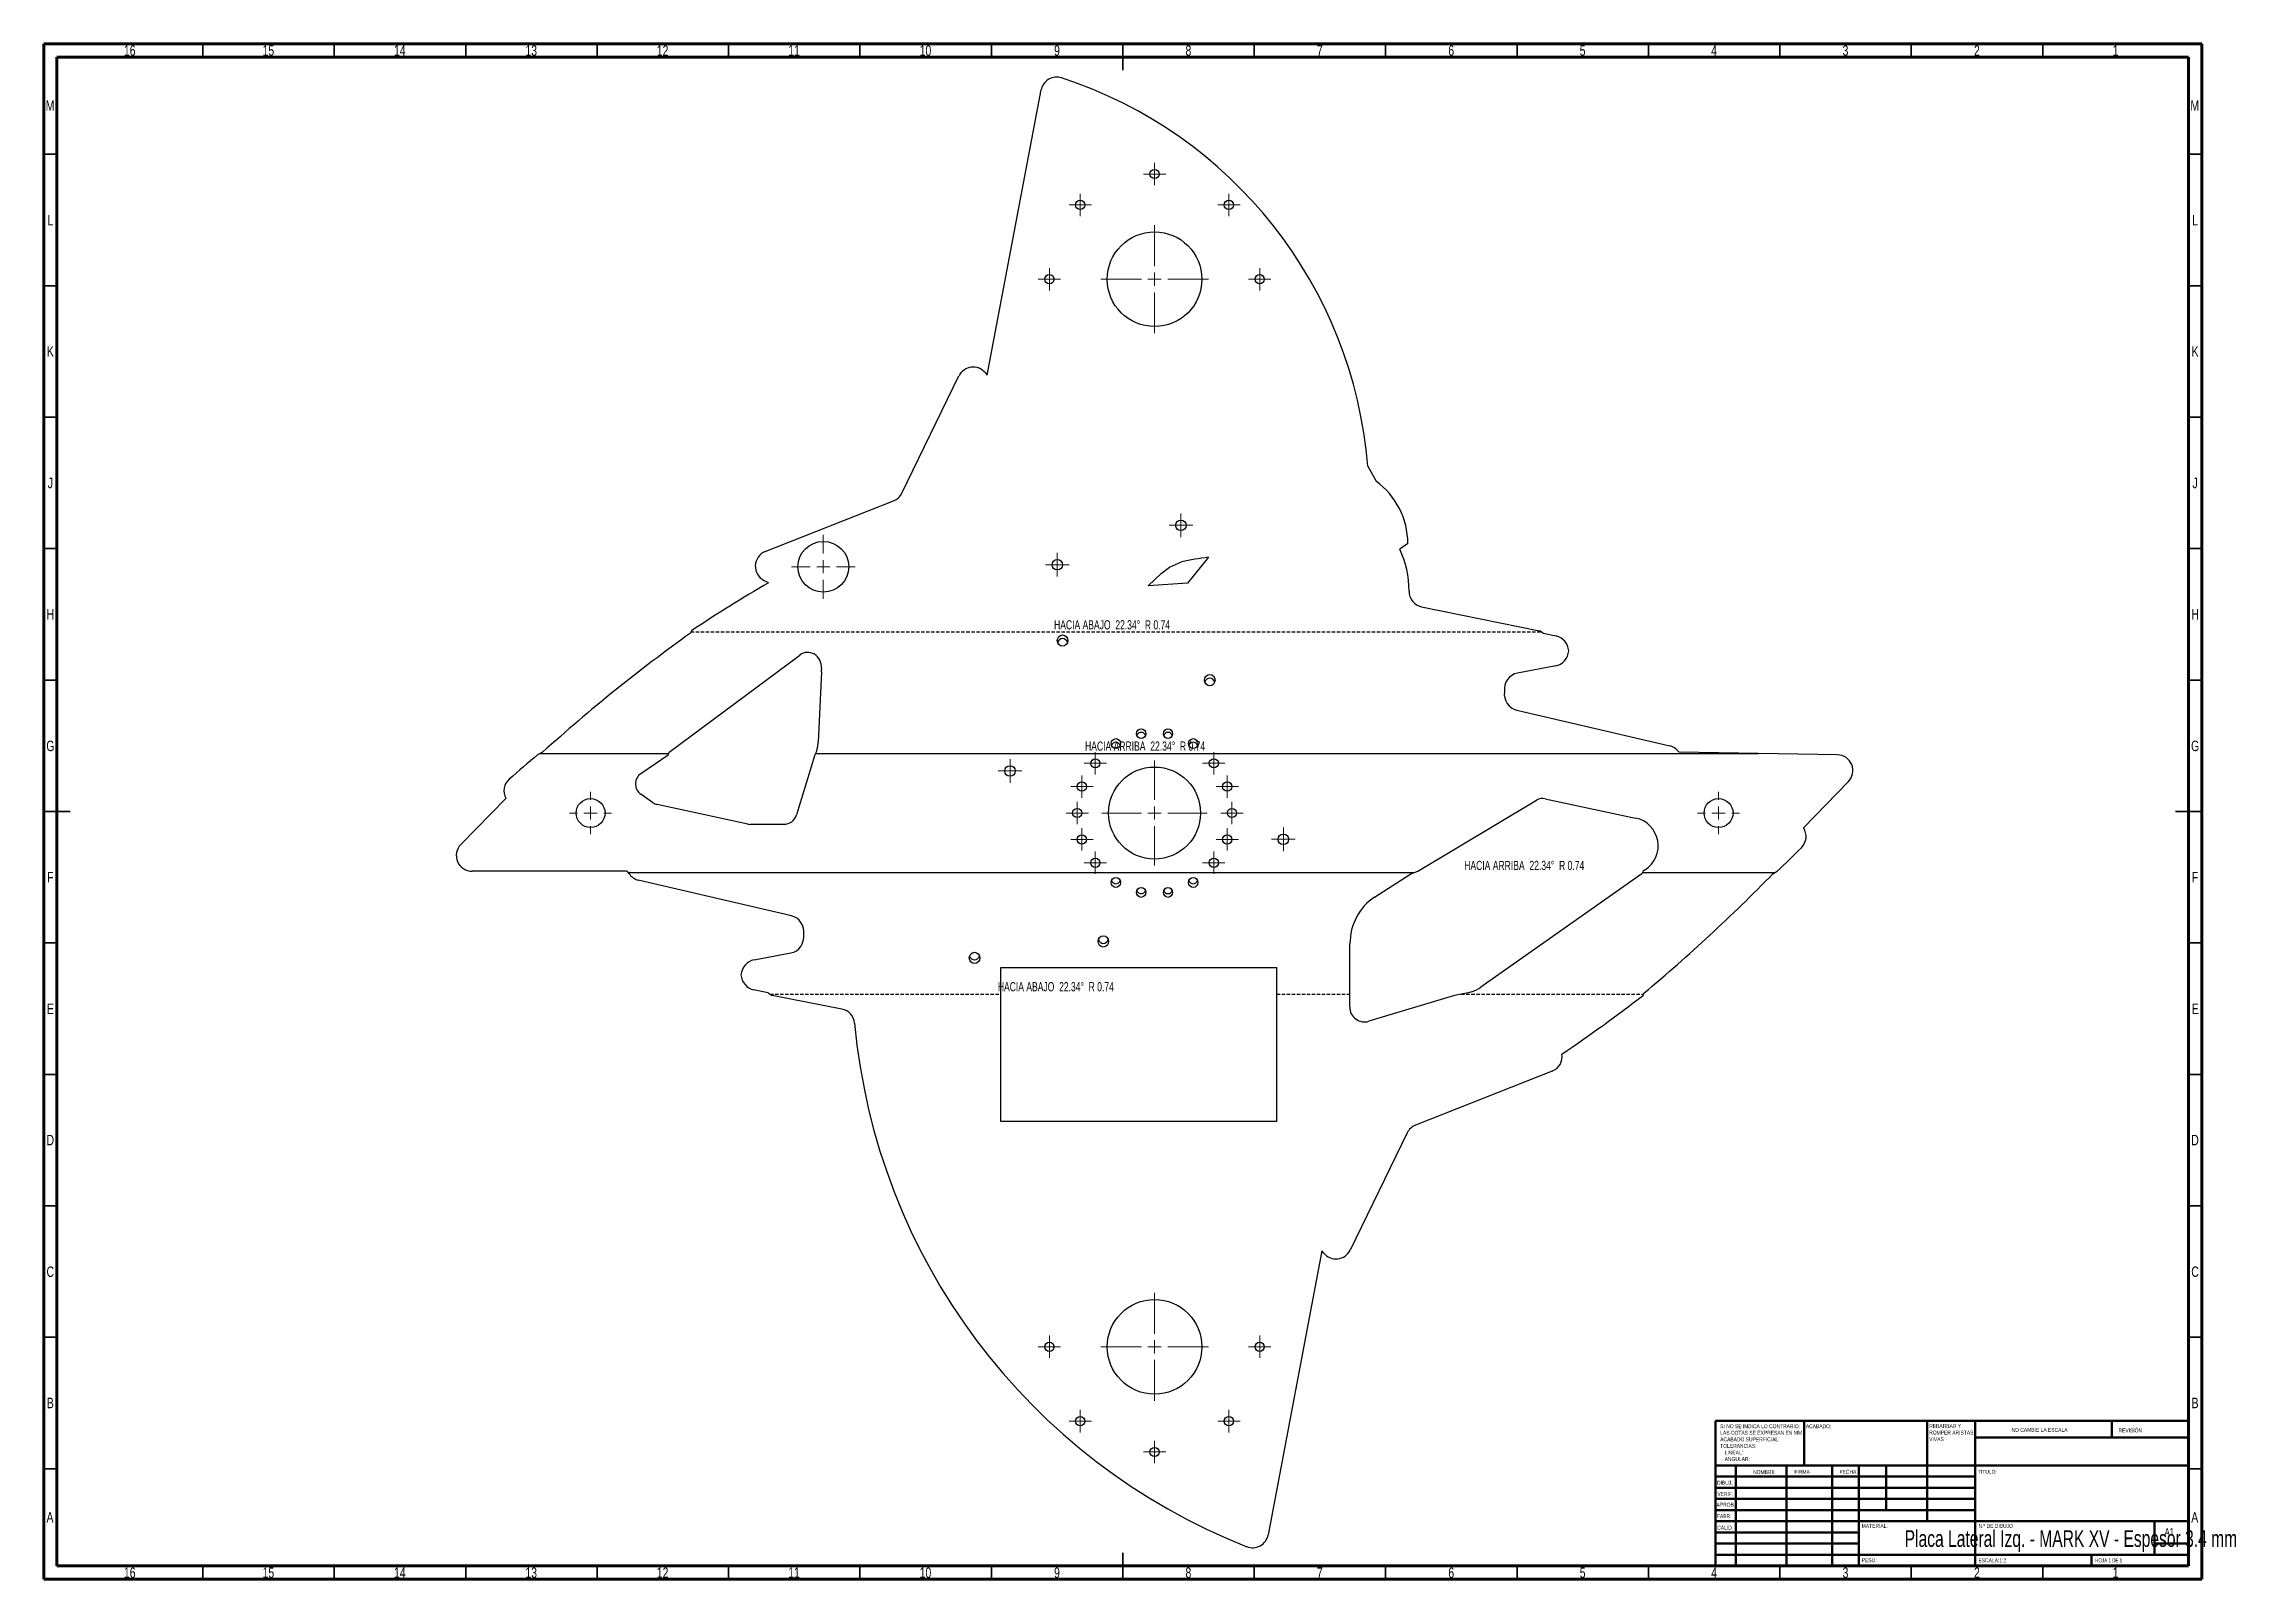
# Model space of a CAD drawing. Header units: millimetres. Extents: x 15 to 849, y 5 to 589.
import ezdxf

# ---------------------------------------------------------------- set-up
doc = ezdxf.new("R2010")
doc.units = ezdxf.units.MM
doc.linetypes.add('HIDDEN', pattern=[1.905, 1.27, -0.635])
doc.styles.add('SLDTEXTSTYLE0', font='TXT', dxfattribs={"width": 0.75})
doc.styles.add('SLDTEXTSTYLE1', font='TXT', dxfattribs={"width": 0.681818})
doc.styles.add('SLDTEXTSTYLE2', font='TXT', dxfattribs={"width": 0.7})
doc.styles.add('SLDTEXTSTYLE3', font='TXT', dxfattribs={"width": 0.694444})
doc.styles.add('SLDTEXTSTYLE4', font='TXT', dxfattribs={"width": 0.696429})

# ---------------------------------------------------------------- blocks, each defined once
blk = doc.blocks.new('SW_NOTE_0')
at = {"color": 0, "linetype": 'Continuous', "lineweight": 0, "char_height": 1.5, "attachment_point": 1, "style": 'SLDTEXTSTYLE0'}
for s, insert in [('SI NO SE INDICA LO CONTRARIO:', (0, 1.93)), ('ACABADO SUPERFICIAL:', (0, -3.07)), ('TOLERANCIAS:', (0, -5.57)), ('LAS COTAS SE EXPRESAN EN MM', (0, -0.57)), ('LINEAL:', (1.69, -8.07)), ('ANGULAR:', (1.69, -10.57))]:
    blk.add_mtext(s, dxfattribs=dict(at, insert=insert))
blk = doc.blocks.new('SW_NOTE_0_1')
at = {"color": 0, "linetype": 'Continuous', "lineweight": 0, "char_height": 1.5, "attachment_point": 1, "style": 'SLDTEXTSTYLE0'}
for s, insert in [('REBARBAR Y', (0, 1.93)), ('VIVAS', (0, -3.07)), ('ROMPER ARISTAS', (0, -0.57))]:
    blk.add_mtext(s, dxfattribs=dict(at, insert=insert))
blk = doc.blocks.new('SW_CENTERMARKSYMBOL_0')
at = {"color": 0, "linetype": 'Continuous', "lineweight": 18}
for p, q in [((-2.5, 0), (-4.25, 0)), ((0, 0), (-2.5, 0)), ((0, 2.5), (0, 4.25)), ((0, 0), (0, 2.5)), ((0, 0), (0, -2.5)), ((0, 0), (2.5, 0)), ((2.5, 0), (4.25, 0)), ((0, -2.5), (0, -4.25))]:
    blk.add_line(p, q, dxfattribs=at)
blk = doc.blocks.new('SW_CENTERMARKSYMBOL_1')
at = {"color": 0, "linetype": 'Continuous', "lineweight": 18}
for p, q in [((-2.5, 0), (-4.25, 0)), ((0, 0), (-2.5, 0)), ((0, 2.5), (0, 4.25)), ((0, 0), (0, 2.5)), ((0, 0), (0, -2.5)), ((0, 0), (2.5, 0)), ((2.5, 0), (4.25, 0)), ((0, -2.5), (0, -4.25))]:
    blk.add_line(p, q, dxfattribs=at)
blk = doc.blocks.new('SW_CENTERMARKSYMBOL_2')
at = {"color": 0, "linetype": 'Continuous', "lineweight": 18}
for p, q in [((-2.5, 0), (-4.25, 0)), ((0, 0), (-2.5, 0)), ((0, 2.5), (0, 4.25)), ((0, 0), (0, 2.5)), ((0, 0), (0, -2.5)), ((0, 0), (2.5, 0)), ((2.5, 0), (4.25, 0)), ((0, -2.5), (0, -4.25))]:
    blk.add_line(p, q, dxfattribs=at)
blk = doc.blocks.new('SW_CENTERMARKSYMBOL_3')
at = {"color": 0, "linetype": 'Continuous', "lineweight": 18}
for p, q in [((-2.5, 0), (-4.25, 0)), ((0, 0), (-2.5, 0)), ((0, 2.5), (0, 4.25)), ((0, 0), (0, 2.5)), ((0, 0), (0, -2.5)), ((0, 0), (2.5, 0)), ((2.5, 0), (4.25, 0)), ((0, -2.5), (0, -4.25))]:
    blk.add_line(p, q, dxfattribs=at)
blk = doc.blocks.new('SW_CENTERMARKSYMBOL_4')
at = {"color": 0, "linetype": 'Continuous', "lineweight": 18}
for p, q in [((-2.5, 0), (-4.25, 0)), ((0, 0), (-2.5, 0)), ((0, 2.5), (0, 4.25)), ((0, 0), (0, 2.5)), ((0, 0), (0, -2.5)), ((0, 0), (2.5, 0)), ((2.5, 0), (4.25, 0)), ((0, -2.5), (0, -4.25))]:
    blk.add_line(p, q, dxfattribs=at)
blk = doc.blocks.new('SW_CENTERMARKSYMBOL_5')
at = {"color": 0, "linetype": 'Continuous', "lineweight": 18}
for p, q in [((-2.5, 0), (-4.25, 0)), ((0, 0), (-2.5, 0)), ((0, 2.5), (0, 4.25)), ((0, 0), (0, 2.5)), ((0, 0), (0, -2.5)), ((0, 0), (2.5, 0)), ((2.5, 0), (4.25, 0)), ((0, -2.5), (0, -4.25))]:
    blk.add_line(p, q, dxfattribs=at)
blk = doc.blocks.new('SW_CENTERMARKSYMBOL_6')
at = {"color": 0, "linetype": 'Continuous', "lineweight": 18}
for p, q in [((-5, 0), (-8, 0)), ((0, 0), (-2.5, 0)), ((0, 5), (0, 8)), ((0, 0), (0, 2.5)), ((0, 0), (0, -2.5)), ((0, 0), (2.5, 0)), ((5, 0), (8, 0)), ((0, -5), (0, -8))]:
    blk.add_line(p, q, dxfattribs=at)
blk = doc.blocks.new('SW_CENTERMARKSYMBOL_7')
at = {"color": 0, "linetype": 'Continuous', "lineweight": 18}
for p, q in [((-5, 0), (-8, 0)), ((0, 0), (-2.5, 0)), ((0, 5), (0, 8)), ((0, 0), (0, 2.5)), ((0, 0), (0, -2.5)), ((0, 0), (2.5, 0)), ((5, 0), (8, 0)), ((0, -5), (0, -8))]:
    blk.add_line(p, q, dxfattribs=at)
blk = doc.blocks.new('SW_CENTERMARKSYMBOL_8')
at = {"color": 0, "linetype": 'Continuous', "lineweight": 18}
for p, q in [((0, 5), (0, 20)), ((-5, 0), (-20, 0)), ((0, 0), (-2.5, 0)), ((0, 0), (0, 2.5)), ((0, 0), (0, -2.5)), ((0, 0), (2.5, 0)), ((5, 0), (20, 0)), ((0, -5), (0, -20))]:
    blk.add_line(p, q, dxfattribs=at)
blk = doc.blocks.new('SW_CENTERMARKSYMBOL_9')
at = {"color": 0, "linetype": 'Continuous', "lineweight": 18}
for p, q in [((-2.5, 0), (-4.25, 0)), ((0, 0), (-2.5, 0)), ((0, 2.5), (0, 4.25)), ((0, 0), (0, 2.5)), ((0, 0), (0, -2.5)), ((0, 0), (2.5, 0)), ((2.5, 0), (4.25, 0)), ((0, -2.5), (0, -4.25))]:
    blk.add_line(p, q, dxfattribs=at)
blk = doc.blocks.new('SW_CENTERMARKSYMBOL_10')
at = {"color": 0, "linetype": 'Continuous', "lineweight": 18}
for p, q in [((-2.5, 0), (-4.25, 0)), ((0, 0), (-2.5, 0)), ((0, 2.5), (0, 4.25)), ((0, 0), (0, 2.5)), ((0, 0), (0, -2.5)), ((0, 0), (2.5, 0)), ((2.5, 0), (4.25, 0)), ((0, -2.5), (0, -4.25))]:
    blk.add_line(p, q, dxfattribs=at)
blk = doc.blocks.new('SW_CENTERMARKSYMBOL_11')
at = {"color": 0, "linetype": 'Continuous', "lineweight": 18}
for p, q in [((-2.5, 0), (-4.25, 0)), ((0, 0), (-2.5, 0)), ((0, 2.5), (0, 4.25)), ((0, 0), (0, 2.5)), ((0, 0), (0, -2.5)), ((0, 0), (2.5, 0)), ((2.5, 0), (4.25, 0)), ((0, -2.5), (0, -4.25))]:
    blk.add_line(p, q, dxfattribs=at)
blk = doc.blocks.new('SW_CENTERMARKSYMBOL_12')
at = {"color": 0, "linetype": 'Continuous', "lineweight": 18}
for p, q in [((-2.5, 0), (-4.25, 0)), ((0, 0), (-2.5, 0)), ((0, 2.5), (0, 4.25)), ((0, 0), (0, 2.5)), ((0, 0), (0, -2.5)), ((0, 0), (2.5, 0)), ((2.5, 0), (4.25, 0)), ((0, -2.5), (0, -4.25))]:
    blk.add_line(p, q, dxfattribs=at)
blk = doc.blocks.new('SW_CENTERMARKSYMBOL_13')
at = {"color": 0, "linetype": 'Continuous', "lineweight": 18}
for p, q in [((-2.5, 0), (-4.5, 0)), ((0, 0), (-2.5, 0)), ((0, 2.5), (0, 4.5)), ((0, 0), (0, 2.5)), ((0, 0), (0, -2.5)), ((0, 0), (2.5, 0)), ((2.5, 0), (4.5, 0)), ((0, -2.5), (0, -4.5))]:
    blk.add_line(p, q, dxfattribs=at)
blk = doc.blocks.new('SW_CENTERMARKSYMBOL_14')
at = {"color": 0, "linetype": 'Continuous', "lineweight": 18}
for p, q in [((-2.5, 0), (-4.5, 0)), ((0, 0), (-2.5, 0)), ((0, 2.5), (0, 4.5)), ((0, 0), (0, 2.5)), ((0, 0), (0, -2.5)), ((0, 0), (2.5, 0)), ((2.5, 0), (4.5, 0)), ((0, -2.5), (0, -4.5))]:
    blk.add_line(p, q, dxfattribs=at)
blk = doc.blocks.new('SW_CENTERMARKSYMBOL_15')
at = {"color": 0, "linetype": 'Continuous', "lineweight": 18}
for p, q in [((-2.5, 0), (-4.5, 0)), ((0, 0), (-2.5, 0)), ((0, 2.5), (0, 4.5)), ((0, 0), (0, 2.5)), ((0, 0), (0, -2.5)), ((0, 0), (2.5, 0)), ((2.5, 0), (4.5, 0)), ((0, -2.5), (0, -4.5))]:
    blk.add_line(p, q, dxfattribs=at)
blk = doc.blocks.new('SW_CENTERMARKSYMBOL_16')
at = {"color": 0, "linetype": 'Continuous', "lineweight": 18}
for p, q in [((0, 5), (0, 20.5)), ((-5, 0), (-20.5, 0)), ((0, 0), (-2.5, 0)), ((0, 0), (0, 2.5)), ((0, 0), (0, -2.5)), ((0, 0), (2.5, 0)), ((5, 0), (20.5, 0)), ((0, -5), (0, -20.5))]:
    blk.add_line(p, q, dxfattribs=at)
blk = doc.blocks.new('SW_CENTERMARKSYMBOL_17')
at = {"color": 0, "linetype": 'Continuous', "lineweight": 18}
for p, q in [((-2.5, 0), (-4.5, 0)), ((0, 0), (-2.5, 0)), ((0, 2.5), (0, 4.5)), ((0, 0), (0, 2.5)), ((0, 0), (0, -2.5)), ((0, 0), (2.5, 0)), ((2.5, 0), (4.5, 0)), ((0, -2.5), (0, -4.5))]:
    blk.add_line(p, q, dxfattribs=at)
blk = doc.blocks.new('SW_CENTERMARKSYMBOL_18')
at = {"color": 0, "linetype": 'Continuous', "lineweight": 18}
for p, q in [((-2.5, 0), (-4.25, 0)), ((0, 0), (-2.5, 0)), ((0, 2.5), (0, 4.25)), ((0, 0), (0, 2.5)), ((0, 0), (0, -2.5)), ((0, 0), (2.5, 0)), ((2.5, 0), (4.25, 0)), ((0, -2.5), (0, -4.25))]:
    blk.add_line(p, q, dxfattribs=at)
blk = doc.blocks.new('SW_CENTERMARKSYMBOL_19')
at = {"color": 0, "linetype": 'Continuous', "lineweight": 18}
for p, q in [((-2.5, 0), (-4.25, 0)), ((0, 0), (-2.5, 0)), ((0, 2.5), (0, 4.25)), ((0, 0), (0, 2.5)), ((0, 0), (0, -2.5)), ((0, 0), (2.5, 0)), ((2.5, 0), (4.25, 0)), ((0, -2.5), (0, -4.25))]:
    blk.add_line(p, q, dxfattribs=at)
blk = doc.blocks.new('SW_CENTERMARKSYMBOL_20')
at = {"color": 0, "linetype": 'Continuous', "lineweight": 18}
for p, q in [((-2.5, 0), (-4.25, 0)), ((0, 0), (-2.5, 0)), ((0, 2.5), (0, 4.25)), ((0, 0), (0, 2.5)), ((0, 0), (0, -2.5)), ((0, 0), (2.5, 0)), ((2.5, 0), (4.25, 0)), ((0, -2.5), (0, -4.25))]:
    blk.add_line(p, q, dxfattribs=at)
blk = doc.blocks.new('SW_CENTERMARKSYMBOL_21')
at = {"color": 0, "linetype": 'Continuous', "lineweight": 18}
for p, q in [((-2.5, 0), (-4.25, 0)), ((0, 0), (-2.5, 0)), ((0, 2.5), (0, 4.25)), ((0, 0), (0, 2.5)), ((0, 0), (0, -2.5)), ((0, 0), (2.5, 0)), ((2.5, 0), (4.25, 0)), ((0, -2.5), (0, -4.25))]:
    blk.add_line(p, q, dxfattribs=at)
blk = doc.blocks.new('SW_CENTERMARKSYMBOL_22')
at = {"color": 0, "linetype": 'Continuous', "lineweight": 18}
for p, q in [((-2.5, 0), (-4.25, 0)), ((0, 0), (-2.5, 0)), ((0, 2.5), (0, 4.25)), ((0, 0), (0, 2.5)), ((0, 0), (0, -2.5)), ((0, 0), (2.5, 0)), ((2.5, 0), (4.25, 0)), ((0, -2.5), (0, -4.25))]:
    blk.add_line(p, q, dxfattribs=at)
blk = doc.blocks.new('SW_CENTERMARKSYMBOL_23')
at = {"color": 0, "linetype": 'Continuous', "lineweight": 18}
for p, q in [((0, 5), (0, 12.15)), ((-5, 0), (-12.15, 0)), ((0, 0), (-2.5, 0)), ((0, 0), (0, 2.5)), ((0, 0), (0, -2.5)), ((0, 0), (2.5, 0)), ((5, 0), (12.15, 0)), ((0, -5), (0, -12.15))]:
    blk.add_line(p, q, dxfattribs=at)
blk = doc.blocks.new('SW_CENTERMARKSYMBOL_24')
at = {"color": 0, "linetype": 'Continuous', "lineweight": 18}
for p, q in [((0, 5), (0, 20.5)), ((-5, 0), (-20.5, 0)), ((0, 0), (-2.5, 0)), ((0, 0), (0, 2.5)), ((0, 0), (0, -2.5)), ((0, 0), (2.5, 0)), ((5, 0), (20.5, 0)), ((0, -5), (0, -20.5))]:
    blk.add_line(p, q, dxfattribs=at)
blk = doc.blocks.new('SW_CENTERMARKSYMBOL_25')
at = {"color": 0, "linetype": 'Continuous', "lineweight": 18}
for p, q in [((-2.5, 0), (-4.25, 0)), ((0, 0), (-2.5, 0)), ((0, 2.5), (0, 4.25)), ((0, 0), (0, 2.5)), ((0, 0), (0, -2.5)), ((0, 0), (2.5, 0)), ((2.5, 0), (4.25, 0)), ((0, -2.5), (0, -4.25))]:
    blk.add_line(p, q, dxfattribs=at)
blk = doc.blocks.new('SW_CENTERMARKSYMBOL_26')
at = {"color": 0, "linetype": 'Continuous', "lineweight": 18}
for p, q in [((-2.5, 0), (-4.25, 0)), ((0, 0), (-2.5, 0)), ((0, 2.5), (0, 4.25)), ((0, 0), (0, 2.5)), ((0, 0), (0, -2.5)), ((0, 0), (2.5, 0)), ((2.5, 0), (4.25, 0)), ((0, -2.5), (0, -4.25))]:
    blk.add_line(p, q, dxfattribs=at)
blk = doc.blocks.new('SW_CENTERMARKSYMBOL_27')
at = {"color": 0, "linetype": 'Continuous', "lineweight": 18}
for p, q in [((-2.5, 0), (-4.25, 0)), ((0, 0), (-2.5, 0)), ((0, 2.5), (0, 4.25)), ((0, 0), (0, 2.5)), ((0, 0), (0, -2.5)), ((0, 0), (2.5, 0)), ((2.5, 0), (4.25, 0)), ((0, -2.5), (0, -4.25))]:
    blk.add_line(p, q, dxfattribs=at)
blk = doc.blocks.new('SW_CENTERMARKSYMBOL_28')
at = {"color": 0, "linetype": 'Continuous', "lineweight": 18}
for p, q in [((-2.5, 0), (-4.25, 0)), ((0, 0), (-2.5, 0)), ((0, 2.5), (0, 4.25)), ((0, 0), (0, 2.5)), ((0, 0), (0, -2.5)), ((0, 0), (2.5, 0)), ((2.5, 0), (4.25, 0)), ((0, -2.5), (0, -4.25))]:
    blk.add_line(p, q, dxfattribs=at)
blk = doc.blocks.new('SW_CENTERMARKSYMBOL_29')
at = {"color": 0, "linetype": 'Continuous', "lineweight": 18}
for p, q in [((-2.5, 0), (-4.25, 0)), ((0, 0), (-2.5, 0)), ((0, 2.5), (0, 4.25)), ((0, 0), (0, 2.5)), ((0, 0), (0, -2.5)), ((0, 0), (2.5, 0)), ((2.5, 0), (4.25, 0)), ((0, -2.5), (0, -4.25))]:
    blk.add_line(p, q, dxfattribs=at)

msp = doc.modelspace()

# ---------------------------------------------------------------- linework, layer by layer
at = {"color": 7, "linetype": 'Continuous', "lineweight": 70}
for p, q in [((15, 5), (15, 589)), ((15, 589), (836, 589)), ((20, 10), (20, 584)), ((20, 584), (831, 584)), ((831, 584), (831, 10)), ((836, 589), (836, 5)), ((831, 10), (20, 10)), ((836, 5), (15, 5))]:
    msp.add_line(p, q, dxfattribs=at)
at = {"color": 7, "linetype": 'Continuous', "lineweight": 35}
for p, q in [((75.5, 584), (75.5, 589)), ((125.5, 584), (125.5, 589)), ((175.5, 584), (175.5, 589)), ((225.5, 584), (225.5, 589)), ((275.5, 584), (275.5, 589)), ((325.5, 584), (325.5, 589)), ((375.5, 584), (375.5, 589)), ((425.5, 589), (425.5, 579)), ((425.5, 584), (425.5, 589)), ((475.5, 584), (475.5, 589)), ((525.5, 584), (525.5, 589)), ((575.5, 584), (575.5, 589)), ((625.5, 584), (625.5, 589)), ((675.5, 584), (675.5, 589)), ((725.5, 584), (725.5, 589)), ((775.5, 584), (775.5, 589)), ((20, 547), (15, 547)), ((831, 547), (836, 547)), ((20, 497), (15, 497)), ((831, 497), (836, 497)), ((20, 447), (15, 447)), ((831, 447), (836, 447)), ((20, 397), (15, 397)), ((831, 397), (836, 397)), ((20, 347), (15, 347)), ((831, 347), (836, 347)), ((15, 297), (25, 297)), ((20, 297), (15, 297)), ((836, 297), (826, 297)), ((831, 297), (836, 297)), ((20, 247), (15, 247)), ((831, 247), (836, 247)), ((20, 197), (15, 197)), ((831, 197), (836, 197)), ((20, 147), (15, 147)), ((831, 147), (836, 147)), ((20, 97), (15, 97)), ((831, 97), (836, 97)), ((20, 47), (15, 47)), ((831, 47), (836, 47)), ((75.5, 10), (75.5, 5)), ((125.5, 10), (125.5, 5)), ((175.5, 10), (175.5, 5)), ((225.5, 10), (225.5, 5)), ((275.5, 10), (275.5, 5)), ((325.5, 10), (325.5, 5)), ((375.5, 10), (375.5, 5)), ((425.5, 5), (425.5, 15)), ((425.5, 10), (425.5, 5)), ((475.5, 10), (475.5, 5)), ((525.5, 10), (525.5, 5)), ((575.5, 10), (575.5, 5)), ((625.5, 10), (625.5, 5)), ((675.5, 10), (675.5, 5)), ((725.5, 10), (725.5, 5)), ((775.5, 10), (775.5, 5))]:
    msp.add_line(p, q, dxfattribs=at)
at = {"color": 7, "linetype": 'Continuous', "lineweight": 25}
for p, q in [((373.9, 463), (394.48, 571.47)), ((341.45, 418.1), (363.18, 462.67)), ((373.21, 463.85), (373.9, 463)), ((518.68, 428.38), (521.87, 422.62)), ((289.47, 395.86), (338.27, 415.15)), ((458.08, 393.69), (450.12, 383.85)), ((533.96, 398.91), (530.88, 396.81)), ((290.76, 384.02), (288.99, 384.92)), ((435.2, 382.78), (440.14, 387.54)), ((450.12, 383.85), (435.2, 382.78)), ((440.14, 387.54), (443.27, 389.91)), ((443.27, 389.91), (447.83, 391.91)), ((539.21, 374.89), (584.1, 365.78)), ((261.41, 365.78), (260.99, 364.83)), ((585.48, 364.83), (584.1, 365.78)), ((585.48, 364.83), (590.38, 363.76)), ((252.94, 319.53), (302.58, 356.51)), ((310.91, 351.48), (310.88, 350.99)), ((590.21, 352.41), (575.62, 349.67)), ((310.91, 350.08), (309.64, 323.4)), ((575.38, 335.54), (633.65, 321.94)), ((204.74, 319.53), (202.86, 318.58)), ((242.17, 311.44), (252.54, 318.58)), ((252.54, 318.58), (252.94, 319.53)), ((308.33, 318.58), (301.35, 295.68)), ((308.81, 319.53), (308.33, 318.58)), ((309.28, 321.18), (308.81, 319.53)), ((697.46, 318.58), (637.15, 319.53)), ((173.63, 284.44), (190.73, 302)), ((246.6, 300.44), (242.15, 303.53)), ((537.7, 274.26), (582.96, 301.32)), ((586.21, 301.86), (620.62, 294.52)), ((701.55, 308.4), (684.45, 290.85)), ((282.83, 292.22), (248.4, 299.66)), ((296.54, 292.11), (283.88, 292.11)), ((236.81, 274.26), (177.93, 274.26)), ((236.81, 274.26), (237.67, 273.31)), ((299.43, 257.31), (241.17, 270.91)), ((521.28, 264.39), (535.07, 273.31)), ((535.07, 273.31), (537.7, 274.26)), ((623.01, 273.31), (561.76, 230.21)), ((623.44, 274.26), (623.01, 273.31)), ((624.27, 274.8), (623.44, 274.26)), ((672.85, 273.31), (674.5, 274.26)), ((285.19, 240.55), (299.19, 243.18)), ((511.85, 228.01), (511.92, 246.62)), ((379.05, 179.07), (379.05, 237.72)), ((379.05, 237.72), (484.05, 237.72)), ((484.05, 179.07), (484.05, 237.72)), ((290.64, 228.01), (285.06, 229.19)), ((290.64, 228.01), (292.06, 227.06)), ((318.64, 221.85), (292.06, 227.06)), ((511.84, 222.67), (511.85, 227.06)), ((511.85, 227.06), (511.85, 228.01)), ((551.71, 227.06), (519.17, 217.2)), ((556.9, 228.01), (551.71, 227.06)), ((558.29, 228.46), (556.9, 228.01)), ((623.52, 227.06), (623.88, 228.01)), ((588.85, 198.23), (536.91, 177.69)), ((484.05, 179.07), (379.05, 179.07)), ((533.72, 174.74), (511.99, 130.18)), ((501.27, 129.84), (480.78, 21.82)), ((501.97, 128.99), (501.27, 129.84))]:
    msp.add_line(p, q, dxfattribs=at)
at = {"color": 7, "linetype": 'HIDDEN'}
for p, q in [((261.2, 365.31), (584.79, 365.31)), ((261.2, 365.31), (584.79, 365.31)), ((291.35, 227.53), (379.05, 227.53)), ((291.35, 227.53), (379.05, 227.53)), ((484.05, 227.53), (511.85, 227.53)), ((484.05, 227.53), (511.85, 227.53)), ((554.3, 227.53), (623.7, 227.53)), ((554.3, 227.53), (623.7, 227.53))]:
    msp.add_line(p, q, dxfattribs=at)
at = {"color": 7, "linetype": 'Continuous'}
for p, q in [((203.8, 319.06), (252.74, 319.06)), ((203.8, 319.06), (252.74, 319.06)), ((308.57, 319.06), (667.31, 319.06)), ((308.57, 319.06), (667.31, 319.06)), ((237.24, 273.78), (536.38, 273.78)), ((237.24, 273.78), (536.38, 273.78)), ((623.23, 273.78), (673.68, 273.78)), ((623.23, 273.78), (673.68, 273.78))]:
    msp.add_line(p, q, dxfattribs=at)
at = {"color": 7, "linetype": 'Continuous', "lineweight": 50}
for p, q in [((651, 65.25), (831, 65.25)), ((651, 65.25), (651, 10)), ((684.8, 48.25), (684.8, 65.25)), ((731.6, 65.25), (731.6, 27)), ((749.8, 65.25), (749.8, 10)), ((831, 58.88), (749.8, 58.88)), ((801.8, 58.88), (801.8, 65.25)), ((831, 48.25), (651, 48.25)), ((749.8, 44), (651, 44)), ((658.8, 48.25), (658.8, 10)), ((677.99, 48.25), (677.99, 10)), ((695.4, 48.25), (695.4, 10)), ((705.6, 10), (705.6, 48.25)), ((716, 31.25), (716, 48.25)), ((749.8, 39.75), (651, 39.75)), ((749.8, 35.5), (651, 35.5)), ((749.8, 31.25), (651, 31.25)), ((705.6, 27), (651, 27)), ((705.6, 27), (831, 27)), ((818, 14.25), (818, 27)), ((705.6, 22.75), (651, 22.75)), ((705.6, 18.5), (651, 18.5)), ((831, 18.5), (818, 18.5)), ((651, 14.25), (831, 14.25)), ((794, 10), (794, 14.25))]:
    msp.add_line(p, q, dxfattribs=at)
at = {"color": 7, "linetype": 'Continuous', "lineweight": 25}
for centre, radius in [((437.59, 539.47), 1.75), ((409.3, 527.75), 1.75), ((465.87, 527.75), 1.75), ((437.59, 499.47), 18), ((397.59, 499.47), 1.75), ((477.59, 499.47), 1.75), ((447.59, 405.87), 2), ((311.56, 390.1), 9.65), ((400.59, 390.87), 2), ((415.04, 315.34), 1.75), ((460.13, 315.34), 1.75), ((382.59, 312.42), 2), ((437.59, 296.42), 17.5), ((223.01, 296.42), 5.5), ((409.93, 306.49), 1.75), ((465.24, 306.49), 1.75), ((652.17, 296.42), 5.5), ((408.16, 296.42), 1.75), ((467.02, 296.42), 1.75), ((409.93, 286.36), 1.75), ((465.24, 286.36), 1.75), ((486.59, 286.42), 2), ((415.04, 277.5), 1.75), ((460.13, 277.5), 1.75), ((437.59, 93.37), 18), ((397.59, 93.37), 1.75), ((477.59, 93.37), 1.75), ((409.3, 65.09), 1.75), ((465.87, 65.09), 1.75), ((437.59, 53.37), 1.75)]:
    msp.add_circle(centre, radius, dxfattribs=at)
for centre, radius, start, end in [((400.37, 570.35), 6, 71.90894, 169.25942), ((349.54, 414.76), 169.68, 4.60236, 71.90894), ((368.58, 460.04), 6, 39.44948, 154.00607), ((336.06, 420.73), 6, 291.57231, 334.00607), ((504.54, 398.85), 29.42, 0.11996, 53.89277), ((291.68, 390.28), 6, 111.57231, 243.35216), ((471.8, 284.55), 110, 97.1622, 102.5849), ((497.6, 381.1), 36.8, 359.56441, 25.27031), ((607.52, -158.44), 628.17, 120.2817, 123.43423), ((540.4, 380.77), 6, 179.56441, 258.52698), ((607.52, -161.88), 628.17, 130.10466, 131.40367), ((697.25, 312.59), 6, 315.75239, 87.95449), ((196.04, 304.79), 6, 131.40367, 207.67306), ((244.9, 307.48), 4.81, 124.57031, 235.20048), ((249.46, 304.54), 5, 235.20048, 257.81884), ((585.27, 297.46), 4.51, 77.94784, 120.87997), ((283.88, 297.11), 5, 257.81884, 270), ((296.54, 297.15), 5.03, 270, 343.04711), ((618.35, 283.9), 10.86, 303.05695, 77.94784), ((177.93, 280.26), 6, 135.75239, 270), ((679.47, 287.49), 6, 314.87334, 34.03236), ((240.5, 728.4), 628.17, 313.70056, 314.87334), ((240.5, 724.96), 628.17, 304.08844, 307.56988), ((317.49, 215.96), 6, 5.21681, 78.90857), ((517.52, 222.64), 5.69, 179.78934, 286.85536), ((559.76, 238.08), 237.28, 185.21681, 248.47187), ((586.65, 203.81), 6, 291.57231, 8.73516), ((539.11, 172.11), 6, 111.57231, 154.00607), ((506.6, 132.81), 6, 219.44948, 334.00607), ((474.89, 22.94), 6, 248.47187, 349.25942)]:
    msp.add_arc(centre, radius, start, end, dxfattribs=at)
for centre, major_axis, start_param, end_param in [((607.52, -201.61), (0, -679.13), 3.725938, 3.837657), ((402.59, 360.59), (0, -2.16), 1.899744, 4.383441), ((589.19, 357.4), (0, -6.49), 1.678688, 2.941351), ((305.59, 351.77), (0, -5.75), 1.519473, 3.744958), ((305.59, 350.38), (0, -5.75), 1.519473, 1.677516), ((589.19, 358.8), (0, -6.49), 0.172015, 1.462905), ((458.59, 345.58), (0, -2.16), 1.899744, 4.383441), ((576.65, 343.27), (0, 6.49), 0.172015, 1.678688), ((576.65, 341.88), (0, 6.49), 1.462905, 2.928991), ((432.48, 325.21), (0, -1.89), 1.948942, 4.334244), ((442.7, 325.21), (0, -1.89), 1.948942, 4.334244), ((301.1, 323.88), (0, -9.25), 1.274912, 1.519473), ((422.87, 321.43), (0, -1.89), 1.948942, 4.334244), ((452.3, 321.43), (0, -1.89), 1.948942, 4.334244), ((632.38, 315.6), (0, 6.49), 5.36424, 6.070584), ((242.44, 277.25), (0, -6.49), 5.365042, 6.070584), ((422.87, 271.41), (0, 1.89), 1.948942, 4.334244), ((432.48, 267.64), (0, 1.89), 1.948942, 4.334244), ((442.7, 267.64), (0, 1.89), 1.948942, 4.334244), ((452.3, 271.41), (0, 1.89), 1.948942, 4.334244), ((240.5, 765.99), (0, 679.13), 3.798041, 3.900682), ((531.15, 246.55), (0, 20.79), 0.538957, 1.56712), ((298.17, 249.57), (0, -6.49), 0.172015, 1.678688), ((298.17, 250.97), (0, -6.49), 1.462905, 2.928991), ((369.09, 242.7), (0, 2.16), 1.899744, 4.383441), ((418.09, 249), (0, 2.16), 1.899744, 4.383441), ((286.21, 234.16), (0, 6.49), 0.172015, 1.462905), ((286.21, 235.56), (0, 6.49), 1.678688, 2.948011), ((554.34, 242.54), (0, 14.71), 3.435774, 3.718545)]:
    msp.add_ellipse(centre, major_axis=major_axis, ratio=0.924963, start_param=start_param, end_param=end_param, dxfattribs=at)
for centre, major_axis in [((402.59, 361.99), (0, -2.16)), ((458.59, 346.98), (0, -2.16)), ((432.48, 326.6), (0, -1.89)), ((442.7, 326.6), (0, -1.89)), ((422.87, 322.83), (0, -1.89)), ((452.3, 322.83), (0, -1.89)), ((422.87, 270.02), (0, 1.89)), ((432.48, 266.24), (0, 1.89)), ((442.7, 266.24), (0, 1.89)), ((452.3, 270.02), (0, 1.89)), ((369.09, 241.3), (0, 2.16)), ((418.09, 247.6), (0, 2.16))]:
    msp.add_ellipse(centre, major_axis=major_axis, ratio=0.924963, dxfattribs=at)

# ---------------------------------------------------------------- block references
at = {"color": 7, "linetype": 'Continuous', "lineweight": 0}
for name, p in [('SW_CENTERMARKSYMBOL_18', (437.59, 539.47)), ('SW_CENTERMARKSYMBOL_22', (409.3, 527.75)), ('SW_CENTERMARKSYMBOL_19', (465.87, 527.75)), ('SW_CENTERMARKSYMBOL_16', (437.59, 499.47)), ('SW_CENTERMARKSYMBOL_21', (397.59, 499.47)), ('SW_CENTERMARKSYMBOL_20', (477.59, 499.47)), ('SW_CENTERMARKSYMBOL_15', (447.59, 405.87)), ('SW_CENTERMARKSYMBOL_23', (311.56, 390.1)), ('SW_CENTERMARKSYMBOL_17', (400.59, 390.87)), ('SW_CENTERMARKSYMBOL_1', (415.04, 315.34)), ('SW_CENTERMARKSYMBOL_0', (460.13, 315.34)), ('SW_CENTERMARKSYMBOL_14', (382.59, 312.42)), ('SW_CENTERMARKSYMBOL_2', (409.93, 306.49)), ('SW_CENTERMARKSYMBOL_8', (437.59, 296.42)), ('SW_CENTERMARKSYMBOL_12', (465.24, 306.49)), ('SW_CENTERMARKSYMBOL_6', (223.01, 296.42)), ('SW_CENTERMARKSYMBOL_5', (408.16, 296.42)), ('SW_CENTERMARKSYMBOL_11', (467.02, 296.42)), ('SW_CENTERMARKSYMBOL_7', (652.17, 296.42)), ('SW_CENTERMARKSYMBOL_4', (409.93, 286.36)), ('SW_CENTERMARKSYMBOL_10', (465.24, 286.36)), ('SW_CENTERMARKSYMBOL_13', (486.59, 286.42)), ('SW_CENTERMARKSYMBOL_3', (415.04, 277.5)), ('SW_CENTERMARKSYMBOL_9', (460.13, 277.5)), ('SW_CENTERMARKSYMBOL_24', (437.59, 93.37)), ('SW_CENTERMARKSYMBOL_29', (397.59, 93.37)), ('SW_CENTERMARKSYMBOL_26', (477.59, 93.37)), ('SW_CENTERMARKSYMBOL_28', (409.3, 65.09)), ('SW_CENTERMARKSYMBOL_25', (465.87, 65.09)), ('SW_NOTE_0', (652.8, 61.99)), ('SW_NOTE_0_1', (732.31, 62.07)), ('SW_CENTERMARKSYMBOL_27', (437.59, 53.37))]:
    msp.add_blockref(name, p, dxfattribs=at)

# ---------------------------------------------------------------- texts
for s, insert, char_height, attachment_point, style in [('16', (47.67, 588.44), 3.969, 2, 'SLDTEXTSTYLE0'), ('15', (100.42, 588.44), 3.969, 2, 'SLDTEXTSTYLE0'), ('14', (150.42, 588.44), 3.969, 2, 'SLDTEXTSTYLE0'), ('13', (200.42, 588.44), 3.969, 2, 'SLDTEXTSTYLE0'), ('12', (250.42, 588.44), 3.969, 2, 'SLDTEXTSTYLE0'), ('11', (300.42, 588.44), 3.969, 2, 'SLDTEXTSTYLE0'), ('10', (350.42, 588.44), 3.969, 2, 'SLDTEXTSTYLE0'), ('9', (400.46, 588.44), 3.97, 2, 'SLDTEXTSTYLE0'), ('8', (450.46, 588.44), 3.97, 2, 'SLDTEXTSTYLE0'), ('7', (500.46, 588.44), 3.97, 2, 'SLDTEXTSTYLE0'), ('6', (550.46, 588.44), 3.97, 2, 'SLDTEXTSTYLE0'), ('5', (600.46, 588.44), 3.97, 2, 'SLDTEXTSTYLE0'), ('4', (650.46, 588.44), 3.97, 2, 'SLDTEXTSTYLE0'), ('3', (700.46, 588.44), 3.97, 2, 'SLDTEXTSTYLE0'), ('2', (750.46, 588.44), 3.97, 2, 'SLDTEXTSTYLE0'), ('1', (803.21, 588.44), 3.97, 2, 'SLDTEXTSTYLE0'), ('M', (17.36, 567.5), 3.97, 2, 'SLDTEXTSTYLE0'), ('M', (833.36, 567.5), 3.97, 2, 'SLDTEXTSTYLE0'), ('L', (17.45, 523.94), 3.97, 2, 'SLDTEXTSTYLE0'), ('L', (833.45, 523.94), 3.97, 2, 'SLDTEXTSTYLE0'), ('K', (17.49, 474), 3.97, 2, 'SLDTEXTSTYLE0'), ('K', (833.49, 474), 3.97, 2, 'SLDTEXTSTYLE0'), ('J', (17.47, 423.94), 3.97, 2, 'SLDTEXTSTYLE0'), ('J', (833.47, 423.94), 3.97, 2, 'SLDTEXTSTYLE0'), ('H', (17.49, 374), 3.97, 2, 'SLDTEXTSTYLE0'), ('HACIA ABAJO  22.34°  R 0.74', (421.42, 369.76), 3.5, 2, 'SLDTEXTSTYLE3'), ('H', (833.49, 374), 3.97, 2, 'SLDTEXTSTYLE0'), ('G', (17.49, 323.94), 3.97, 2, 'SLDTEXTSTYLE0'), ('HACIA ARRIBA  22.34°  R 0.74', (433.99, 323.63), 3.5, 2, 'SLDTEXTSTYLE4'), ('G', (833.49, 323.94), 3.97, 2, 'SLDTEXTSTYLE0'), ('HACIA ARRIBA  22.34°  R 0.74', (578.24, 278.23), 3.5, 2, 'SLDTEXTSTYLE4'), ('F', (17.46, 274), 3.97, 2, 'SLDTEXTSTYLE0'), ('F', (833.46, 274), 3.97, 2, 'SLDTEXTSTYLE0'), ('HACIA ABAJO  22.34°  R 0.74', (400.03, 232.1), 3.5, 2, 'SLDTEXTSTYLE3'), ('E', (17.51, 223.94), 3.97, 2, 'SLDTEXTSTYLE0'), ('E', (833.51, 223.94), 3.97, 2, 'SLDTEXTSTYLE0'), ('D', (17.45, 174), 3.97, 2, 'SLDTEXTSTYLE0'), ('D', (833.45, 174), 3.97, 2, 'SLDTEXTSTYLE0'), ('C', (17.46, 123.94), 3.97, 2, 'SLDTEXTSTYLE0'), ('C', (833.46, 123.94), 3.97, 2, 'SLDTEXTSTYLE0'), ('B', (17.47, 74), 3.97, 2, 'SLDTEXTSTYLE0'), ('B', (833.47, 74), 3.97, 2, 'SLDTEXTSTYLE0'), ('ACABADO:', (685.37, 63.92), 1.5, 1, 'SLDTEXTSTYLE0'), ('NO CAMBIE LA ESCALA', (763.61, 62.53), 1.5, 1, 'SLDTEXTSTYLE0'), ('REVISIÓN', (804.33, 62.33), 1.5, 1, 'SLDTEXTSTYLE0'), ('DIBUJ.', (651.59, 42.43), 1.5, 1, 'SLDTEXTSTYLE0'), ('NOMBRE', (665.32, 46.5), 1.5, 1, 'SLDTEXTSTYLE0'), ('FIRMA', (681.03, 46.56), 1.5, 1, 'SLDTEXTSTYLE0'), ('FECHA', (698.21, 46.58), 1.5, 1, 'SLDTEXTSTYLE0'), ('TÍTULO:', (750.86, 46.58), 1.5, 1, 'SLDTEXTSTYLE0'), ('APROB.', (651.4, 34.06), 1.5, 1, 'SLDTEXTSTYLE0'), ('VERIF.', (651.7, 38.15), 1.5, 1, 'SLDTEXTSTYLE0'), ('A', (17.34, 30.5), 3.97, 2, 'SLDTEXTSTYLE0'), ('FABR.', (651.54, 29.73), 1.5, 1, 'SLDTEXTSTYLE0'), ('CALID.', (651.67, 25.35), 1.5, 1, 'SLDTEXTSTYLE0'), ('MATERIAL:', (706.65, 25.99), 1.5, 1, 'SLDTEXTSTYLE0'), ('N.º DE DIBUJO', (751.07, 25.99), 1.5, 1, 'SLDTEXTSTYLE0'), ('A', (833.34, 30.5), 3.97, 2, 'SLDTEXTSTYLE0'), ('Placa Lateral Izq. - MARK XV - Espesor 3.4 mm', (786.23, 23.61), 6.35, 2, 'SLDTEXTSTYLE2'), ('A1', (821.87, 24.41), 2.91, 1, 'SLDTEXTSTYLE0'), ('16', (47.67, 9.44), 3.969, 2, 'SLDTEXTSTYLE0'), ('15', (100.42, 9.44), 3.969, 2, 'SLDTEXTSTYLE0'), ('14', (150.42, 9.44), 3.969, 2, 'SLDTEXTSTYLE0'), ('13', (200.42, 9.44), 3.969, 2, 'SLDTEXTSTYLE0'), ('12', (250.42, 9.44), 3.969, 2, 'SLDTEXTSTYLE0'), ('11', (300.42, 9.44), 3.969, 2, 'SLDTEXTSTYLE0'), ('10', (350.42, 9.44), 3.969, 2, 'SLDTEXTSTYLE0'), ('9', (400.46, 9.44), 3.97, 2, 'SLDTEXTSTYLE0'), ('8', (450.46, 9.44), 3.97, 2, 'SLDTEXTSTYLE0'), ('7', (500.46, 9.44), 3.97, 2, 'SLDTEXTSTYLE0'), ('6', (550.46, 9.44), 3.97, 2, 'SLDTEXTSTYLE0'), ('5', (600.46, 9.44), 3.97, 2, 'SLDTEXTSTYLE0'), ('4', (650.46, 9.44), 3.97, 2, 'SLDTEXTSTYLE0'), ('3', (700.46, 9.44), 3.97, 2, 'SLDTEXTSTYLE0'), ('PESO:', (706.62, 12.95), 1.499, 1, 'SLDTEXTSTYLE0'), ('2', (750.46, 9.44), 3.97, 2, 'SLDTEXTSTYLE0'), ('ESCALA:1:2', (751.07, 12.9), 1.5, 1, 'SLDTEXTSTYLE0'), ('HOJA 1 DE 1', (795.48, 12.9), 1.5, 1, 'SLDTEXTSTYLE1'), ('1', (803.21, 9.44), 3.97, 2, 'SLDTEXTSTYLE0')]:
    msp.add_mtext(s, dxfattribs=dict(at, insert=insert, char_height=char_height, attachment_point=attachment_point, style=style))

doc.saveas('drawing.dxf')
